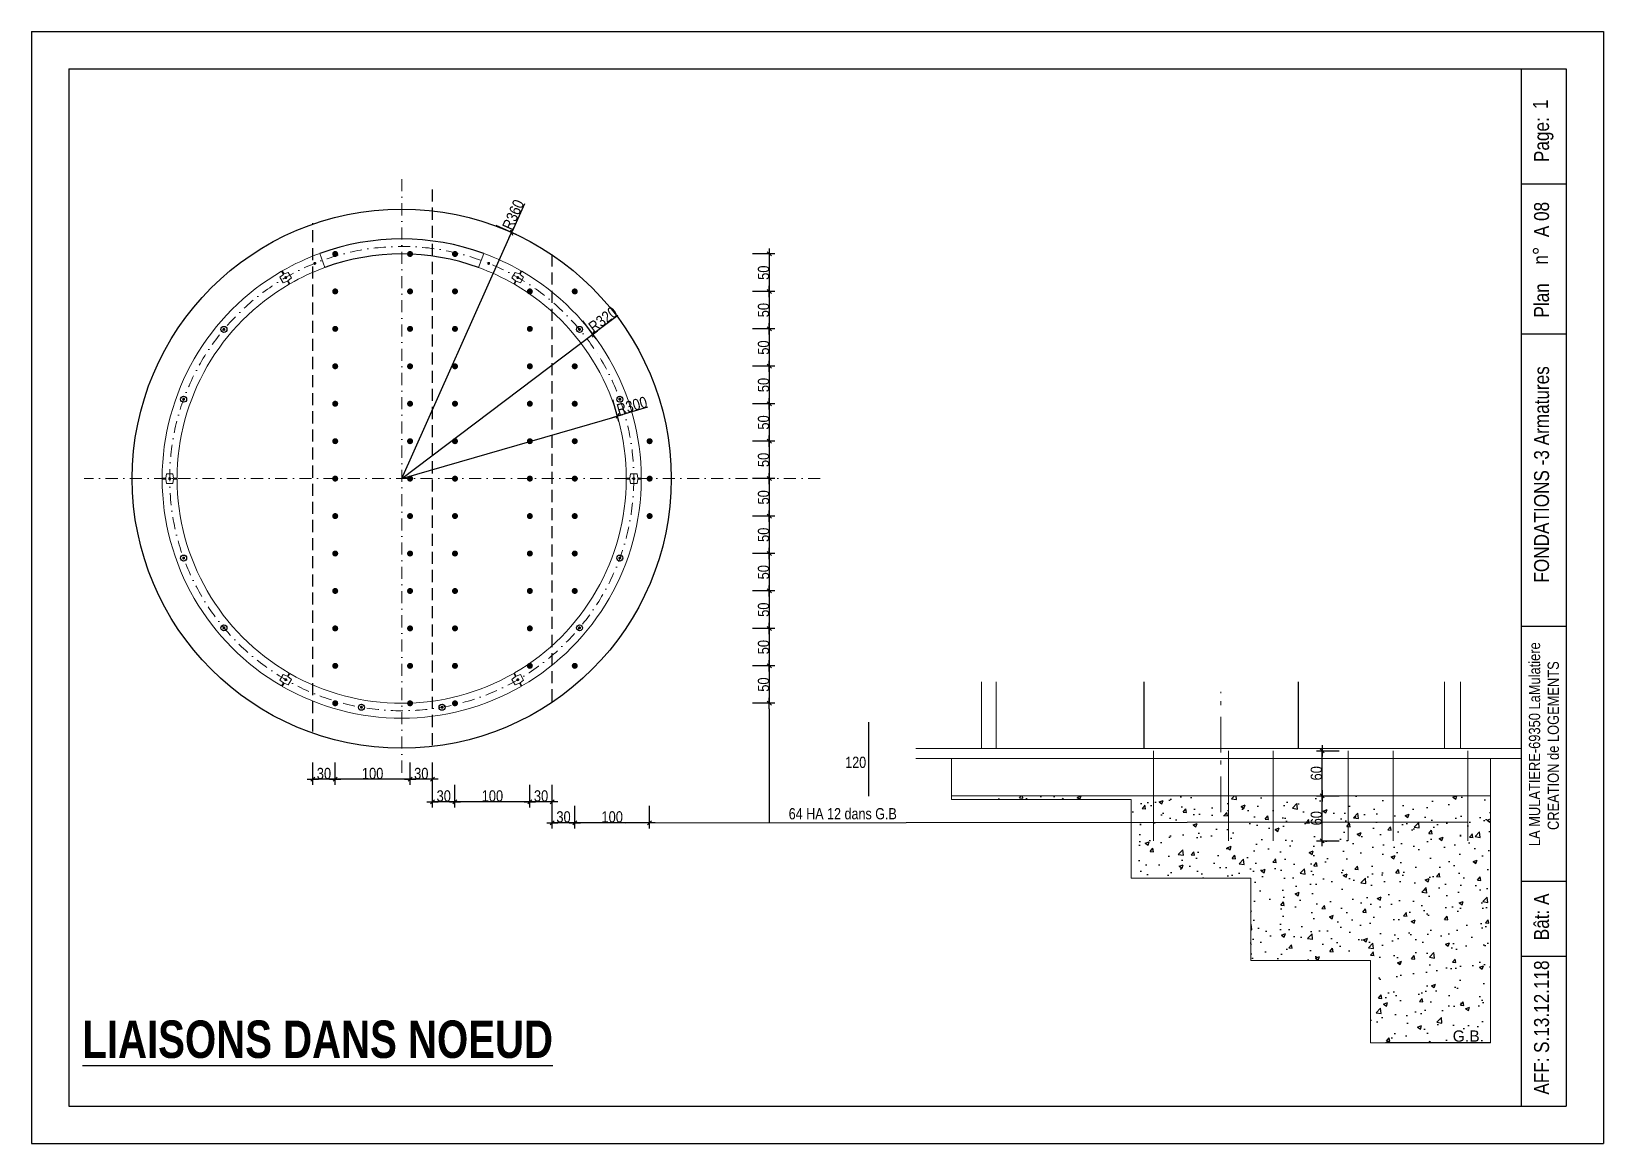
# Model space of a CAD drawing. Header units: centimetres. Extents: x 21705 to 41805, y -18708 to 100.
# Drawn here: x 24368 to 26468, y -18708 to -17223 of the extents above; entities that cross this region are included whole.
import ezdxf
from ezdxf.enums import TextEntityAlignment as Align

# ---------------------------------------------------------------- set-up
doc = ezdxf.new("R2010")
doc.units = ezdxf.units.CM
doc.header["$LTSCALE"] = 25.4
doc.header["$PDMODE"] = 1
doc.header["$PDSIZE"] = -2
for name, pattern in [('CACHEX2', [19.05, 12.7, -6.35]), ('Style de ligne -6', [1.04164, 0.625, -0.20828, 0.06943, -0.13893]), ('TIRETPT2', [12.7, 6.35, -3.175, 0, -3.175])]:
    doc.linetypes.add(name, pattern=pattern)
for name, color, linetype in [('01_cote_gen', 4, 'Continuous'), ('01_fenetres', 171, 'Continuous'), ('01_linteaux', 2, 'Continuous'), ('01_murs_sup', 2, 'CACHEX2'), ('01_poch_murs', 253, 'Continuous'), ('01_texte', 230, 'Continuous'), ('AA_COTES', 2, 'Continuous')]:
    doc.layers.add(name, color=color, linetype=linetype)
doc.layers.add('01_murs_coup', color=5, linetype='Continuous', lineweight=60)
doc.layers.add('B Général', color=7, linetype='Continuous', lineweight=5)
doc.styles.add('impact', font='impact.ttf')
doc.styles.add('MATTE_TXT', font='arial.ttf')
doc.styles.add('STYLE2', font='ARIALN.TTF')
doc.dimstyles.new('JB50', dxfattribs={"dimscale": 0.1, "dimtxt": 150, "dimasz": 15, "dimexe": 0.1, "dimexo": 0.1, "dimgap": 0.09, "dimtad": 1, "dimdec": 1, "dimdsep": 46, "dimtxsty": 'STYLE2', "dimblk1": 'BOND_G', "dimblk2": 'BOND_D', "dimsah": 1, "dimcen": 1.5, "dimdle": 0.01, "dimse1": 1, "dimse2": 1, "dimclrd": 4, "dimclre": 2, "dimclrt": 6, "dimazin": 2, "dimtfac": 2.333333, "dimtdec": 1, "dimtix": 1, "dimtmove": 2, "dimatfit": 3, "dimldrblk": 'BOND_G', "dimfxl": 1, "dimtolj": 1, "dimtzin": 0, "dimarcsym": 0})

# ---------------------------------------------------------------- blocks, each defined once
blk = doc.blocks.new('BOND_G')
at = {"layer": 'AA_COTES', "color": 0}
for p, q in [((0, -5), (0, 15)), ((5, 0), (-5, 0)), ((1.8, 1.8), (-1.8, -1.8))]:
    blk.add_line(p, q, dxfattribs=at)
blk = doc.blocks.new('BOND_D')
at = {"layer": 'AA_COTES', "color": 0}
for p, q in [((5, 0), (-5, 0)), ((-1.8, -1.8), (1.8, 1.8)), ((0, 5), (0, -15))]:
    blk.add_line(p, q, dxfattribs=at)
blk = doc.blocks.new('*D46')
at = {"layer": '01_cote_gen', "color": 4, "lineweight": -2, "transparency": 16777216}
blk.add_line((25062.1, -18251.5), (25035.1, -18251.5), dxfattribs=at)
at = {"layer": 'Defpoints', "color": 0, "transparency": 16777216}
for p in [(25033.6, -18051.5), (25063.6, -18051.5), (25033.6, -18251.5)]:
    blk.add_point(p, dxfattribs=at)
at = {"layer": '01_cote_gen', "color": 4, "lineweight": -2, "transparency": 16777216, "xscale": 1.5, "yscale": 1.5, "zscale": 1.5, "rotation": 180}
blk.add_blockref('BOND_D', (25033.6, -18251.5), dxfattribs=at)
at = {"layer": '01_cote_gen', "color": 4, "lineweight": -2, "transparency": 16777216, "xscale": 1.5, "yscale": 1.5, "zscale": 1.5}
blk.add_blockref('BOND_G', (25063.6, -18251.5), dxfattribs=at)
at = {"layer": '01_cote_gen', "color": 6, "transparency": 16777216, "insert": (25048.6, -18243.8), "char_height": 15, "attachment_point": 5, "style": 'STYLE2'}
blk.add_mtext('\\A1;30', dxfattribs=at)
blk = doc.blocks.new('*D47')
at = {"layer": '01_cote_gen', "color": 4, "lineweight": -2, "transparency": 16777216}
blk.add_line((25032.1, -18251.5), (24935.1, -18251.5), dxfattribs=at)
at = {"layer": 'Defpoints', "color": 0, "transparency": 16777216}
for p in [(24933.6, -18053.5), (25033.6, -18053.5), (24933.6, -18251.5)]:
    blk.add_point(p, dxfattribs=at)
at = {"layer": '01_cote_gen', "color": 4, "lineweight": -2, "transparency": 16777216, "xscale": 1.5, "yscale": 1.5, "zscale": 1.5, "rotation": 180}
blk.add_blockref('BOND_D', (24933.6, -18251.5), dxfattribs=at)
at = {"layer": '01_cote_gen', "color": 4, "lineweight": -2, "transparency": 16777216, "xscale": 1.5, "yscale": 1.5, "zscale": 1.5}
blk.add_blockref('BOND_G', (25033.6, -18251.5), dxfattribs=at)
at = {"layer": '01_cote_gen', "color": 6, "transparency": 16777216, "insert": (24983.6, -18243.8), "char_height": 15, "attachment_point": 5, "style": 'STYLE2'}
blk.add_mtext('\\A1;100', dxfattribs=at)
blk = doc.blocks.new('*D48')
at = {"layer": '01_cote_gen', "color": 4, "lineweight": -2, "transparency": 16777216}
blk.add_line((24932.1, -18251.5), (24905.1, -18251.5), dxfattribs=at)
at = {"layer": 'Defpoints', "color": 0, "transparency": 16777216}
for p in [(24903.6, -18053.5), (24933.6, -18053.5), (24903.6, -18251.5)]:
    blk.add_point(p, dxfattribs=at)
at = {"layer": '01_cote_gen', "color": 4, "lineweight": -2, "transparency": 16777216, "xscale": 1.5, "yscale": 1.5, "zscale": 1.5, "rotation": 180}
blk.add_blockref('BOND_D', (24903.6, -18251.5), dxfattribs=at)
at = {"layer": '01_cote_gen', "color": 4, "lineweight": -2, "transparency": 16777216, "xscale": 1.5, "yscale": 1.5, "zscale": 1.5}
blk.add_blockref('BOND_G', (24933.6, -18251.5), dxfattribs=at)
at = {"layer": '01_cote_gen', "color": 6, "transparency": 16777216, "insert": (24918.6, -18243.8), "char_height": 15, "attachment_point": 5, "style": 'STYLE2'}
blk.add_mtext('\\A1;30', dxfattribs=at)
blk = doc.blocks.new('*D49')
at = {"layer": '01_cote_gen', "color": 4, "lineweight": -2, "transparency": 16777216}
blk.add_line((24902.1, -18221.5), (24875.1, -18221.5), dxfattribs=at)
at = {"layer": 'Defpoints', "color": 0, "transparency": 16777216}
for p in [(24873.6, -18045), (24903.6, -18043.5), (24873.6, -18221.5)]:
    blk.add_point(p, dxfattribs=at)
at = {"layer": '01_cote_gen', "color": 4, "lineweight": -2, "transparency": 16777216, "xscale": 1.5, "yscale": 1.5, "zscale": 1.5, "rotation": 180}
blk.add_blockref('BOND_D', (24873.6, -18221.5), dxfattribs=at)
at = {"layer": '01_cote_gen', "color": 4, "lineweight": -2, "transparency": 16777216, "xscale": 1.5, "yscale": 1.5, "zscale": 1.5}
blk.add_blockref('BOND_G', (24903.6, -18221.5), dxfattribs=at)
at = {"layer": '01_cote_gen', "color": 6, "transparency": 16777216, "insert": (24888.6, -18213.8), "char_height": 15, "attachment_point": 5, "style": 'STYLE2'}
blk.add_mtext('\\A1;30', dxfattribs=at)
blk = doc.blocks.new('*D50')
at = {"layer": '01_cote_gen', "color": 4, "lineweight": -2, "transparency": 16777216}
blk.add_line((24872.1, -18221.5), (24775.1, -18221.5), dxfattribs=at)
at = {"layer": 'Defpoints', "color": 0, "transparency": 16777216}
for p in [(24773.6, -18045), (24873.6, -18045), (24773.6, -18221.5)]:
    blk.add_point(p, dxfattribs=at)
at = {"layer": '01_cote_gen', "color": 4, "lineweight": -2, "transparency": 16777216, "xscale": 1.5, "yscale": 1.5, "zscale": 1.5, "rotation": 180}
blk.add_blockref('BOND_D', (24773.6, -18221.5), dxfattribs=at)
at = {"layer": '01_cote_gen', "color": 4, "lineweight": -2, "transparency": 16777216, "xscale": 1.5, "yscale": 1.5, "zscale": 1.5}
blk.add_blockref('BOND_G', (24873.6, -18221.5), dxfattribs=at)
at = {"layer": '01_cote_gen', "color": 6, "transparency": 16777216, "insert": (24823.6, -18213.8), "char_height": 15, "attachment_point": 5, "style": 'STYLE2'}
blk.add_mtext('\\A1;100', dxfattribs=at)
blk = doc.blocks.new('*D51')
at = {"layer": '01_cote_gen', "color": 4, "lineweight": -2, "transparency": 16777216}
blk.add_line((24772.1, -18221.5), (24745.1, -18221.5), dxfattribs=at)
at = {"layer": 'Defpoints', "color": 0, "transparency": 16777216}
for p in [(24743.6, -18115.5), (24773.6, -18199), (24743.6, -18221.5)]:
    blk.add_point(p, dxfattribs=at)
at = {"layer": '01_cote_gen', "color": 4, "lineweight": -2, "transparency": 16777216, "xscale": 1.5, "yscale": 1.5, "zscale": 1.5, "rotation": 180}
blk.add_blockref('BOND_D', (24743.6, -18221.5), dxfattribs=at)
at = {"layer": '01_cote_gen', "color": 4, "lineweight": -2, "transparency": 16777216, "xscale": 1.5, "yscale": 1.5, "zscale": 1.5}
blk.add_blockref('BOND_G', (24773.6, -18221.5), dxfattribs=at)
at = {"layer": '01_cote_gen', "color": 6, "transparency": 16777216, "insert": (24758.6, -18213.8), "char_height": 15, "attachment_point": 5, "style": 'STYLE2'}
blk.add_mtext('\\A1;30', dxfattribs=at)
blk = doc.blocks.new('*D52')
at = {"layer": '01_cote_gen', "color": 4, "lineweight": -2, "transparency": 16777216}
blk.add_line((25092.1, -18279.5), (25065.1, -18279.5), dxfattribs=at)
at = {"layer": 'Defpoints', "color": 0, "transparency": 16777216}
for p in [(25063.6, -17849), (25093.6, -17842), (25063.6, -18279.5)]:
    blk.add_point(p, dxfattribs=at)
at = {"layer": '01_cote_gen', "color": 4, "lineweight": -2, "transparency": 16777216, "xscale": 1.5, "yscale": 1.5, "zscale": 1.5, "rotation": 180}
blk.add_blockref('BOND_D', (25063.6, -18279.5), dxfattribs=at)
at = {"layer": '01_cote_gen', "color": 4, "lineweight": -2, "transparency": 16777216, "xscale": 1.5, "yscale": 1.5, "zscale": 1.5}
blk.add_blockref('BOND_G', (25093.6, -18279.5), dxfattribs=at)
at = {"layer": '01_cote_gen', "color": 6, "transparency": 16777216, "insert": (25078.6, -18271.8), "char_height": 15, "attachment_point": 5, "style": 'STYLE2'}
blk.add_mtext('\\A1;30', dxfattribs=at)
blk = doc.blocks.new('*D53')
at = {"layer": '01_cote_gen', "color": 4, "lineweight": -2, "transparency": 16777216}
blk.add_line((25192.1, -18279.5), (25095.1, -18279.5), dxfattribs=at)
at = {"layer": 'Defpoints', "color": 0, "transparency": 16777216}
for p in [(25093.6, -17842), (25193.6, -17842), (25093.6, -18279.5)]:
    blk.add_point(p, dxfattribs=at)
at = {"layer": '01_cote_gen', "color": 4, "lineweight": -2, "transparency": 16777216, "xscale": 1.5, "yscale": 1.5, "zscale": 1.5, "rotation": 180}
blk.add_blockref('BOND_D', (25093.6, -18279.5), dxfattribs=at)
at = {"layer": '01_cote_gen', "color": 4, "lineweight": -2, "transparency": 16777216, "xscale": 1.5, "yscale": 1.5, "zscale": 1.5}
blk.add_blockref('BOND_G', (25193.6, -18279.5), dxfattribs=at)
at = {"layer": '01_cote_gen', "color": 6, "transparency": 16777216, "insert": (25143.6, -18271.8), "char_height": 15, "attachment_point": 5, "style": 'STYLE2'}
blk.add_mtext('\\A1;100', dxfattribs=at)
blk = doc.blocks.new('*D54')
at = {"layer": '01_cote_gen', "color": 4, "lineweight": -2, "transparency": 16777216}
blk.add_line((25353.5, -17521.5), (25353.5, -17568.5), dxfattribs=at)
at = {"layer": 'Defpoints', "color": 0, "transparency": 16777216}
for p in [(24935.6, -17520), (24935.6, -17570), (25353.5, -17570)]:
    blk.add_point(p, dxfattribs=at)
at = {"layer": '01_cote_gen', "color": 4, "lineweight": -2, "transparency": 16777216, "xscale": 1.5, "yscale": 1.5, "zscale": 1.5}
for name, p, rotation in [('BOND_G', (25353.5, -17520), 90), ('BOND_D', (25353.5, -17570), 270)]:
    blk.add_blockref(name, p, dxfattribs=dict(at, rotation=rotation))
at = {"layer": '01_cote_gen', "color": 6, "transparency": 16777216, "insert": (25345.8, -17545), "char_height": 15, "attachment_point": 5, "rotation": 90, "style": 'STYLE2'}
blk.add_mtext('\\A1;50', dxfattribs=at)
blk = doc.blocks.new('*D55')
at = {"layer": '01_cote_gen', "color": 4, "lineweight": -2, "transparency": 16777216}
blk.add_line((25353.5, -17571.5), (25353.5, -17618.5), dxfattribs=at)
at = {"layer": 'Defpoints', "color": 0, "transparency": 16777216}
for p in [(24935.6, -17570), (24935.6, -17620), (25353.5, -17620)]:
    blk.add_point(p, dxfattribs=at)
at = {"layer": '01_cote_gen', "color": 4, "lineweight": -2, "transparency": 16777216, "xscale": 1.5, "yscale": 1.5, "zscale": 1.5}
for name, p, rotation in [('BOND_G', (25353.5, -17570), 90), ('BOND_D', (25353.5, -17620), 270)]:
    blk.add_blockref(name, p, dxfattribs=dict(at, rotation=rotation))
at = {"layer": '01_cote_gen', "color": 6, "transparency": 16777216, "insert": (25345.8, -17595), "char_height": 15, "attachment_point": 5, "rotation": 90, "style": 'STYLE2'}
blk.add_mtext('\\A1;50', dxfattribs=at)
blk = doc.blocks.new('*D56')
at = {"layer": '01_cote_gen', "color": 4, "lineweight": -2, "transparency": 16777216}
blk.add_line((25353.5, -17621.5), (25353.5, -17668.5), dxfattribs=at)
at = {"layer": 'Defpoints', "color": 0, "transparency": 16777216}
for p in [(24935.6, -17620), (24935.6, -17670), (25353.5, -17670)]:
    blk.add_point(p, dxfattribs=at)
at = {"layer": '01_cote_gen', "color": 4, "lineweight": -2, "transparency": 16777216, "xscale": 1.5, "yscale": 1.5, "zscale": 1.5}
for name, p, rotation in [('BOND_G', (25353.5, -17620), 90), ('BOND_D', (25353.5, -17670), 270)]:
    blk.add_blockref(name, p, dxfattribs=dict(at, rotation=rotation))
at = {"layer": '01_cote_gen', "color": 6, "transparency": 16777216, "insert": (25345.8, -17645), "char_height": 15, "attachment_point": 5, "rotation": 90, "style": 'STYLE2'}
blk.add_mtext('\\A1;50', dxfattribs=at)
blk = doc.blocks.new('*D57')
at = {"layer": '01_cote_gen', "color": 4, "lineweight": -2, "transparency": 16777216}
blk.add_line((25353.5, -17671.5), (25353.5, -17718.5), dxfattribs=at)
at = {"layer": 'Defpoints', "color": 0, "transparency": 16777216}
for p in [(25340.5, -17670), (25095.6, -17720), (25353.5, -17720)]:
    blk.add_point(p, dxfattribs=at)
at = {"layer": '01_cote_gen', "color": 4, "lineweight": -2, "transparency": 16777216, "xscale": 1.5, "yscale": 1.5, "zscale": 1.5}
for name, p, rotation in [('BOND_G', (25353.5, -17670), 90), ('BOND_D', (25353.5, -17720), 270)]:
    blk.add_blockref(name, p, dxfattribs=dict(at, rotation=rotation))
at = {"layer": '01_cote_gen', "color": 6, "transparency": 16777216, "insert": (25345.8, -17695), "char_height": 15, "attachment_point": 5, "rotation": 90, "style": 'STYLE2'}
blk.add_mtext('\\A1;50', dxfattribs=at)
blk = doc.blocks.new('*D58')
at = {"layer": '01_cote_gen', "color": 4, "lineweight": -2, "transparency": 16777216}
blk.add_line((25353.5, -17721.5), (25353.5, -17768.5), dxfattribs=at)
at = {"layer": 'Defpoints', "color": 0, "transparency": 16777216}
for p in [(25095.6, -17720), (25095.6, -17770), (25353.5, -17770)]:
    blk.add_point(p, dxfattribs=at)
at = {"layer": '01_cote_gen', "color": 4, "lineweight": -2, "transparency": 16777216, "xscale": 1.5, "yscale": 1.5, "zscale": 1.5}
for name, p, rotation in [('BOND_G', (25353.5, -17720), 90), ('BOND_D', (25353.5, -17770), 270)]:
    blk.add_blockref(name, p, dxfattribs=dict(at, rotation=rotation))
at = {"layer": '01_cote_gen', "color": 6, "transparency": 16777216, "insert": (25345.8, -17745), "char_height": 15, "attachment_point": 5, "rotation": 90, "style": 'STYLE2'}
blk.add_mtext('\\A1;50', dxfattribs=at)
blk = doc.blocks.new('*D59')
at = {"layer": '01_cote_gen', "color": 4, "lineweight": -2, "transparency": 16777216}
blk.add_line((25353.5, -17771.5), (25353.5, -17818.5), dxfattribs=at)
at = {"layer": 'Defpoints', "color": 0, "transparency": 16777216}
for p in [(25061.8, -17770), (25119, -17820), (25353.5, -17820)]:
    blk.add_point(p, dxfattribs=at)
at = {"layer": '01_cote_gen', "color": 4, "lineweight": -2, "transparency": 16777216, "xscale": 1.5, "yscale": 1.5, "zscale": 1.5}
for name, p, rotation in [('BOND_G', (25353.5, -17770), 90), ('BOND_D', (25353.5, -17820), 270)]:
    blk.add_blockref(name, p, dxfattribs=dict(at, rotation=rotation))
at = {"layer": '01_cote_gen', "color": 6, "transparency": 16777216, "insert": (25345.8, -17795), "char_height": 15, "attachment_point": 5, "rotation": 90, "style": 'STYLE2'}
blk.add_mtext('\\A1;50', dxfattribs=at)
blk = doc.blocks.new('*D60')
at = {"layer": '01_cote_gen', "color": 4, "lineweight": -2, "transparency": 16777216}
blk.add_line((25353.5, -17821.5), (25353.5, -17868.5), dxfattribs=at)
at = {"layer": 'Defpoints', "color": 0, "transparency": 16777216}
for p in [(25267.5, -17820), (25080.4, -17870), (25353.5, -17870)]:
    blk.add_point(p, dxfattribs=at)
at = {"layer": '01_cote_gen', "color": 4, "lineweight": -2, "transparency": 16777216, "xscale": 1.5, "yscale": 1.5, "zscale": 1.5}
for name, p, rotation in [('BOND_G', (25353.5, -17820), 90), ('BOND_D', (25353.5, -17870), 270)]:
    blk.add_blockref(name, p, dxfattribs=dict(at, rotation=rotation))
at = {"layer": '01_cote_gen', "color": 6, "transparency": 16777216, "insert": (25345.8, -17845), "char_height": 15, "attachment_point": 5, "rotation": 90, "style": 'STYLE2'}
blk.add_mtext('\\A1;50', dxfattribs=at)
blk = doc.blocks.new('*D61')
at = {"layer": '01_cote_gen', "color": 4, "lineweight": -2, "transparency": 16777216}
blk.add_line((25353.5, -17871.5), (25353.5, -17918.5), dxfattribs=at)
at = {"layer": 'Defpoints', "color": 0, "transparency": 16777216}
for p in [(25095.6, -17870), (25095.6, -17920), (25353.5, -17920)]:
    blk.add_point(p, dxfattribs=at)
at = {"layer": '01_cote_gen', "color": 4, "lineweight": -2, "transparency": 16777216, "xscale": 1.5, "yscale": 1.5, "zscale": 1.5}
for name, p, rotation in [('BOND_G', (25353.5, -17870), 90), ('BOND_D', (25353.5, -17920), 270)]:
    blk.add_blockref(name, p, dxfattribs=dict(at, rotation=rotation))
at = {"layer": '01_cote_gen', "color": 6, "transparency": 16777216, "insert": (25345.8, -17895), "char_height": 15, "attachment_point": 5, "rotation": 90, "style": 'STYLE2'}
blk.add_mtext('\\A1;50', dxfattribs=at)
blk = doc.blocks.new('*D62')
at = {"layer": '01_cote_gen', "color": 4, "lineweight": -2, "transparency": 16777216}
blk.add_line((25353.5, -17921.5), (25353.5, -17968.5), dxfattribs=at)
at = {"layer": 'Defpoints', "color": 0, "transparency": 16777216}
for p in [(25095.6, -17920), (25095.6, -17970), (25353.5, -17970)]:
    blk.add_point(p, dxfattribs=at)
at = {"layer": '01_cote_gen', "color": 4, "lineweight": -2, "transparency": 16777216, "xscale": 1.5, "yscale": 1.5, "zscale": 1.5}
for name, p, rotation in [('BOND_G', (25353.5, -17920), 90), ('BOND_D', (25353.5, -17970), 270)]:
    blk.add_blockref(name, p, dxfattribs=dict(at, rotation=rotation))
at = {"layer": '01_cote_gen', "color": 6, "transparency": 16777216, "insert": (25345.8, -17945), "char_height": 15, "attachment_point": 5, "rotation": 90, "style": 'STYLE2'}
blk.add_mtext('\\A1;50', dxfattribs=at)
blk = doc.blocks.new('*D63')
at = {"layer": '01_cote_gen', "color": 4, "lineweight": -2, "transparency": 16777216}
blk.add_line((25353.5, -17971.5), (25353.5, -18018.5), dxfattribs=at)
at = {"layer": 'Defpoints', "color": 0, "transparency": 16777216}
for p in [(25095.6, -17970), (25035.6, -18020), (25353.5, -18020)]:
    blk.add_point(p, dxfattribs=at)
at = {"layer": '01_cote_gen', "color": 4, "lineweight": -2, "transparency": 16777216, "xscale": 1.5, "yscale": 1.5, "zscale": 1.5}
for name, p, rotation in [('BOND_G', (25353.5, -17970), 90), ('BOND_D', (25353.5, -18020), 270)]:
    blk.add_blockref(name, p, dxfattribs=dict(at, rotation=rotation))
at = {"layer": '01_cote_gen', "color": 6, "transparency": 16777216, "insert": (25345.8, -17995), "char_height": 15, "attachment_point": 5, "rotation": 90, "style": 'STYLE2'}
blk.add_mtext('\\A1;50', dxfattribs=at)
blk = doc.blocks.new('*D64')
at = {"layer": '01_cote_gen', "color": 4, "lineweight": -2, "transparency": 16777216}
blk.add_line((25353.5, -18021.5), (25353.5, -18068.5), dxfattribs=at)
at = {"layer": 'Defpoints', "color": 0, "transparency": 16777216}
for p in [(25035.6, -18020), (24935.6, -18070), (25353.5, -18070)]:
    blk.add_point(p, dxfattribs=at)
at = {"layer": '01_cote_gen', "color": 4, "lineweight": -2, "transparency": 16777216, "xscale": 1.5, "yscale": 1.5, "zscale": 1.5}
for name, p, rotation in [('BOND_G', (25353.5, -18020), 90), ('BOND_D', (25353.5, -18070), 270)]:
    blk.add_blockref(name, p, dxfattribs=dict(at, rotation=rotation))
at = {"layer": '01_cote_gen', "color": 6, "transparency": 16777216, "insert": (25345.8, -18045), "char_height": 15, "attachment_point": 5, "rotation": 90, "style": 'STYLE2'}
blk.add_mtext('\\A1;50', dxfattribs=at)
blk = doc.blocks.new('*D65')
at = {"layer": '01_cote_gen', "color": 4, "lineweight": -2, "transparency": 16777216}
blk.add_line((25353.5, -18071.5), (25353.5, -18118.5), dxfattribs=at)
at = {"layer": 'Defpoints', "color": 0, "transparency": 16777216}
for p in [(25346, -18070), (24933.6, -18120), (25353.5, -18120)]:
    blk.add_point(p, dxfattribs=at)
at = {"layer": '01_cote_gen', "color": 4, "lineweight": -2, "transparency": 16777216, "xscale": 1.5, "yscale": 1.5, "zscale": 1.5}
for name, p, rotation in [('BOND_G', (25353.5, -18070), 90), ('BOND_D', (25353.5, -18120), 270)]:
    blk.add_blockref(name, p, dxfattribs=dict(at, rotation=rotation))
at = {"layer": '01_cote_gen', "color": 6, "transparency": 16777216, "insert": (25345.8, -18095), "char_height": 15, "attachment_point": 5, "rotation": 90, "style": 'STYLE2'}
blk.add_mtext('\\A1;50', dxfattribs=at)
blk = doc.blocks.new('*D66')
at = {"layer": '01_cote_gen', "color": 4, "lineweight": -2, "transparency": 16777216}
blk.add_line((26092, -18302), (26092, -18245), dxfattribs=at)
at = {"layer": 'Defpoints', "color": 0, "transparency": 16777216}
for p in [(26092, -18243.5), (26112.5, -18243.5), (26126.7, -18303.5)]:
    blk.add_point(p, dxfattribs=at)
at = {"layer": '01_cote_gen', "color": 4, "lineweight": -2, "transparency": 16777216, "xscale": 1.5, "yscale": 1.5, "zscale": 1.5}
for name, p, rotation in [('BOND_D', (26092, -18243.5), 90), ('BOND_G', (26092, -18303.5), 270)]:
    blk.add_blockref(name, p, dxfattribs=dict(at, rotation=rotation))
at = {"layer": '01_cote_gen', "color": 6, "transparency": 16777216, "insert": (26084.3, -18273.5), "char_height": 15, "attachment_point": 5, "rotation": 90, "style": 'STYLE2'}
blk.add_mtext('\\A1;60', dxfattribs=at)
blk = doc.blocks.new('*D67')
at = {"layer": '01_cote_gen', "color": 4, "lineweight": -2, "transparency": 16777216}
blk.add_line((26092, -18242), (26092, -18185), dxfattribs=at)
at = {"layer": 'Defpoints', "color": 0, "transparency": 16777216}
for p in [(26092, -18183.5), (26126.7, -18183.5), (26114.5, -18243.5)]:
    blk.add_point(p, dxfattribs=at)
at = {"layer": '01_cote_gen', "color": 4, "lineweight": -2, "transparency": 16777216, "xscale": 1.5, "yscale": 1.5, "zscale": 1.5}
for name, p, rotation in [('BOND_D', (26092, -18183.5), 90), ('BOND_G', (26092, -18243.5), 270)]:
    blk.add_blockref(name, p, dxfattribs=dict(at, rotation=rotation))
at = {"layer": '01_cote_gen', "color": 6, "transparency": 16777216, "insert": (26084.3, -18213.5), "char_height": 15, "attachment_point": 5, "rotation": 90, "style": 'STYLE2'}
blk.add_mtext('\\A1;60', dxfattribs=at)
blk = doc.blocks.new('*D84')
at = {"layer": '01_cote_gen', "color": 4, "lineweight": -2, "transparency": 16777216}
for p, q in [((25026.3, -17453), (25009.8, -17489.9)), ((24862.5, -17820), (25009.2, -17491.3))]:
    blk.add_line(p, q, dxfattribs=at)
at = {"layer": 'Defpoints', "color": 0, "transparency": 16777216}
for p in [(25009.2, -17491.3), (24862.5, -17820)]:
    blk.add_point(p, dxfattribs=at)
at = {"layer": '01_cote_gen', "color": 4, "lineweight": -2, "transparency": 16777216, "xscale": 1.5, "yscale": 1.5, "zscale": 1.5, "rotation": 245.9449751630071}
blk.add_blockref('BOND_D', (25009.2, -17491.3), dxfattribs=at)
at = {"layer": '01_cote_gen', "color": 6, "transparency": 16777216, "insert": (25011.4, -17467.6), "char_height": 15, "attachment_point": 5, "rotation": 65.945, "style": 'STYLE2'}
blk.add_mtext('\\A1;R360', dxfattribs=at)
blk = doc.blocks.new('*D85')
at = {"layer": '01_cote_gen', "color": 4, "lineweight": -2, "transparency": 16777216}
for p, q in [((25151.3, -17602), (25119.1, -17626.3)), ((24862.5, -17820), (25117.9, -17627.2))]:
    blk.add_line(p, q, dxfattribs=at)
at = {"layer": 'Defpoints', "color": 0, "transparency": 16777216}
for p in [(25117.9, -17627.2), (24862.5, -17820)]:
    blk.add_point(p, dxfattribs=at)
at = {"layer": '01_cote_gen', "color": 4, "lineweight": -2, "transparency": 16777216, "xscale": 1.5, "yscale": 1.5, "zscale": 1.5, "rotation": 217.0470817543853}
blk.add_blockref('BOND_D', (25117.9, -17627.2), dxfattribs=at)
at = {"layer": '01_cote_gen', "color": 6, "transparency": 16777216, "insert": (25131.2, -17607.6), "char_height": 15, "attachment_point": 5, "rotation": 37.0471, "style": 'STYLE2'}
blk.add_mtext('\\A1;R320', dxfattribs=at)
blk = doc.blocks.new('*D86')
at = {"layer": '01_cote_gen', "color": 4, "lineweight": -2, "transparency": 16777216}
for p, q in [((24862.5, -17820), (25150.6, -17736.4)), ((25190.9, -17724.7), (25152, -17736))]:
    blk.add_line(p, q, dxfattribs=at)
at = {"layer": 'Defpoints', "color": 0, "transparency": 16777216}
for p in [(25150.6, -17736.4), (24862.5, -17820)]:
    blk.add_point(p, dxfattribs=at)
at = {"layer": '01_cote_gen', "color": 4, "lineweight": -2, "transparency": 16777216, "xscale": 1.5, "yscale": 1.5, "zscale": 1.5, "rotation": 196.1793224358875}
blk.add_blockref('BOND_D', (25150.6, -17736.4), dxfattribs=at)
at = {"layer": '01_cote_gen', "color": 6, "transparency": 16777216, "insert": (25170, -17722.8), "char_height": 15, "attachment_point": 5, "rotation": 16.1793, "style": 'STYLE2'}
blk.add_mtext('\\A1;R300', dxfattribs=at)

msp = doc.modelspace()

# ---------------------------------------------------------------- hatches: boundary and pattern name
at = {"layer": '01_poch_murs'}
h = msp.add_hatch(dxfattribs=at)
h.set_pattern_fill('AR-CONC', color=256, scale=0.3)
h.set_pattern_definition([(50, (6330.5, -2511), (54.6554, -4.781726), [5.715, -62.865]), (355, (6330.5, -2511), (-10.57303, 57.31705), [4.572, -50.29218]), (100.45144, (6335.055, -2511.4), (44.08237, 52.53533), [4.857, -53.42707]), (46.1842, (6330.5, -2495.76), (81.32371, -12.6127), [8.5725, -94.2975]), (96.63556, (6337.28, -2496.81), (71.22124, 74.22784), [7.2855, -80.14068]), (351.18415, (6330.5, -2495.76), (71.22124, 74.22784), [6.858, -75.43792]), (21, (6338.12, -2499.57), (45.48432, -30.67956), [5.715, -62.865]), (326, (6338.12, -2499.57), (18.54061, 55.25639), [4.572, -50.292]), (71.45144, (6341.91, -2502.127), (64.02493, 24.57683), [4.857, -53.42698]), (37.5, (6330.5, -2511), (0.926581, 25.366512), [0, -49.6824, 0, -51.054, 0, -50.4825]), (7.5, (6330.5, -2511), (20.0459, 30.054172), [0, -29.1084, 0, -48.5394, 0, -19.2405]), (327.5, (6313.507, -2511), (40.677179, -1.718623), [0, -19.05, 0, -59.436, 0, -78.867]), (317.5, (6305.887, -2511), (44.438754, 7.627947), [0, -24.765, 0, -39.4716, 0, -56.007])])
h.paths.add_polyline_path([(26267.67, -18243.5), (25841.69, -18243.5), (26267.67, -18527.49)], flags=17)
h.paths.add_polyline_path([(26316.72, -18243.5), (26267.67, -18243.5), (26267.67, -18527.49), (26316.72, -18560.19)])
h.paths.add_polyline_path([(26267.67, -18527.49), (25841.69, -18243.5), (25647.67, -18243.5), (25647.67, -18248.5), (25836.72, -18248.5), (25836.72, -18353.5), (25996.72, -18353.5), (25996.72, -18463.5), (26156.72, -18463.5), (26156.72, -18573.5), (26267.67, -18573.5)])
h.paths.add_polyline_path([(26267.67, -18527.49), (26267.67, -18573.5), (26316.72, -18573.5), (26316.72, -18560.19)])
h.paths.add_polyline_path([(26262.45, -18575.98), (26306.3, -18575.98), (26306.3, -18552.71), (26262.45, -18552.71)], flags=9)

# ---------------------------------------------------------------- linework, layer by layer
at = {"layer": '01_cote_gen', "ltscale": 3}
msp.add_line((26316.72, -18573.5), (26176.72, -18573.5), dxfattribs=at)
at = {"layer": '01_fenetres', "ltscale": 30}
for p, q in [((24417.85, -17272.88), (26417.85, -17272.88)), ((24417.85, -17272.88), (24417.85, -18657.88)), ((26357.85, -17272.88), (26417.85, -17272.88)), ((26357.85, -17272.88), (26357.85, -18657.88)), ((26357.85, -17272.88), (26417.85, -17272.88)), ((26357.85, -17272.88), (26357.85, -18657.88)), ((26417.85, -17272.88), (26417.85, -18657.88)), ((26417.85, -17272.88), (26417.85, -18657.88)), ((26417.85, -17272.88), (26417.85, -18657.88)), ((26417.85, -17272.88), (26417.85, -18657.88)), ((26417.85, -17427.01), (26357.85, -17427.01)), ((26417.85, -17627.01), (26357.85, -17627.01)), ((26357.85, -18017.2), (26417.85, -18017.2)), ((26357.85, -18357.38), (26417.85, -18357.38)), ((26357.85, -18457.88), (26417.85, -18457.88)), ((24417.85, -18657.88), (26417.85, -18657.88))]:
    msp.add_line(p, q, dxfattribs=at)
at = {"layer": '01_linteaux'}
for p, q in [((25853.63, -18091.5), (25853.63, -18180.5)), ((26059.85, -18091.5), (26059.85, -18180.5)), ((25486, -18145.08), (25486, -18244.08))]:
    msp.add_line(p, q, dxfattribs=at)
for points, const_width in [([(24747.38, -17532.57, -1), (24745.38, -17532.57, -1)], 2), ([(24771.61, -17520, 1), (24775.61, -17520, 1)], 4), ([(24871.61, -17520, 1), (24875.61, -17520, 1)], 4), ([(24935.61, -17520, -1), (24931.61, -17520, -1)], 4), ([(24977.61, -17532.57, 1), (24979.61, -17532.57, 1)], 2), ([(24706.48, -17551.53, 1), (24708.48, -17551.53, 1)], 2), ([(25016.48, -17551.53, 1), (25018.48, -17551.53, 1)], 2), ([(24771.61, -17570, 1), (24775.61, -17570, 1)], 4), ([(24871.61, -17570, 1), (24875.61, -17570, 1)], 4), ([(24935.61, -17570, -1), (24931.61, -17570, -1)], 4), ([(25035.61, -17570, -1), (25031.61, -17570, -1)], 4), ([(25091.61, -17570, 1), (25095.61, -17570, 1)], 4), ([(24624.01, -17620.74, 1), (24626.01, -17620.74, 1)], 2), ([(24771.61, -17620, 1), (24775.61, -17620, 1)], 4), ([(24871.61, -17620, 1), (24875.61, -17620, 1)], 4), ([(24935.61, -17620, -1), (24931.61, -17620, -1)], 4), ([(25035.61, -17620, -1), (25031.61, -17620, -1)], 4), ([(25098.95, -17620.74, 1), (25100.95, -17620.74, 1)], 2), ([(24771.61, -17670, 1), (24775.61, -17670, 1)], 4), ([(24871.61, -17670, 1), (24875.61, -17670, 1)], 4), ([(24935.61, -17670, -1), (24931.61, -17670, -1)], 4), ([(25035.61, -17670, -1), (25031.61, -17670, -1)], 4), ([(25091.61, -17670, 1), (25095.61, -17670, 1)], 4), ([(24570.18, -17713.97, 1), (24572.18, -17713.97, 1)], 2), ([(24771.61, -17720, 1), (24775.61, -17720, 1)], 4), ([(24871.61, -17720, 1), (24875.61, -17720, 1)], 4), ([(24935.61, -17720, -1), (24931.61, -17720, -1)], 4), ([(25035.61, -17720, -1), (25031.61, -17720, -1)], 4), ([(25091.61, -17720, 1), (25095.61, -17720, 1)], 4), ([(25152.78, -17713.97, 1), (25154.78, -17713.97, 1)], 2), ([(24771.61, -17770, 1), (24775.61, -17770, 1)], 4), ([(24871.61, -17770, 1), (24875.61, -17770, 1)], 4), ([(24935.61, -17770, -1), (24931.61, -17770, -1)], 4), ([(25035.61, -17770, -1), (25031.61, -17770, -1)], 4), ([(25091.61, -17770, 1), (25095.61, -17770, 1)], 4), ([(25191.61, -17770, 1), (25195.61, -17770, 1)], 4), ([(24551.48, -17820, 1), (24553.48, -17820, 1)], 2), ([(24771.61, -17820, 1), (24775.61, -17820, 1)], 4), ([(24771.61, -17820, -1), (24775.61, -17820, -1)], 4), ([(24871.61, -17820, 1), (24875.61, -17820, 1)], 4), ([(24871.61, -17820, -1), (24875.61, -17820, -1)], 4), ([(24935.61, -17820, -1), (24931.61, -17820, -1)], 4), ([(24935.61, -17820, 1), (24931.61, -17820, 1)], 4), ([(25035.61, -17820, -1), (25031.61, -17820, -1)], 4), ([(25035.61, -17820, 1), (25031.61, -17820, 1)], 4), ([(25091.61, -17820, 1), (25095.61, -17820, 1)], 4), ([(25091.61, -17820, -1), (25095.61, -17820, -1)], 4), ([(25171.48, -17820, 1), (25173.48, -17820, 1)], 2), ([(25191.61, -17820, 1), (25195.61, -17820, 1)], 4), ([(24771.61, -17870, -1), (24775.61, -17870, -1)], 4), ([(24871.61, -17870, -1), (24875.61, -17870, -1)], 4), ([(24935.61, -17870, 1), (24931.61, -17870, 1)], 4), ([(25035.61, -17870, 1), (25031.61, -17870, 1)], 4), ([(25091.61, -17870, -1), (25095.61, -17870, -1)], 4), ([(25191.61, -17870, -1), (25195.61, -17870, -1)], 4), ([(24570.18, -17926.03, -1), (24572.18, -17926.03, -1)], 2), ([(24771.61, -17920, -1), (24775.61, -17920, -1)], 4), ([(24871.61, -17920, -1), (24875.61, -17920, -1)], 4), ([(24935.61, -17920, 1), (24931.61, -17920, 1)], 4), ([(25035.61, -17920, 1), (25031.61, -17920, 1)], 4), ([(25091.61, -17920, -1), (25095.61, -17920, -1)], 4), ([(25152.78, -17926.03, -1), (25154.78, -17926.03, -1)], 2), ([(24771.61, -17970, -1), (24775.61, -17970, -1)], 4), ([(24871.61, -17970, -1), (24875.61, -17970, -1)], 4), ([(24935.61, -17970, 1), (24931.61, -17970, 1)], 4), ([(25035.61, -17970, 1), (25031.61, -17970, 1)], 4), ([(25091.61, -17970, -1), (25095.61, -17970, -1)], 4), ([(24624.01, -18019.26, -1), (24626.01, -18019.26, -1)], 2), ([(24771.61, -18020, -1), (24775.61, -18020, -1)], 4), ([(24871.61, -18020, -1), (24875.61, -18020, -1)], 4), ([(24935.61, -18020, 1), (24931.61, -18020, 1)], 4), ([(25035.61, -18020, 1), (25031.61, -18020, 1)], 4), ([(25098.95, -18019.26, -1), (25100.95, -18019.26, -1)], 2), ([(24771.61, -18070, -1), (24775.61, -18070, -1)], 4), ([(24871.61, -18070, -1), (24875.61, -18070, -1)], 4), ([(24935.61, -18070, 1), (24931.61, -18070, 1)], 4), ([(25035.61, -18070, 1), (25031.61, -18070, 1)], 4), ([(25091.61, -18070, -1), (25095.61, -18070, -1)], 4), ([(24706.48, -18088.47, 1), (24708.48, -18088.47, 1)], 2), ([(25016.48, -18088.47, 1), (25018.48, -18088.47, 1)], 2), ([(24771.61, -18120, -1), (24775.61, -18120, -1)], 4), ([(24871.61, -18120, -1), (24875.61, -18120, -1)], 4), ([(24935.61, -18120, 1), (24931.61, -18120, 1)], 4), ([(24809.15, -18126.16, 1), (24808.15, -18124.42, 1)], 2), ([(24916.81, -18124.42, 1), (24915.81, -18126.16, 1)], 2)]:
    msp.add_lwpolyline(points, format="xyb", close=True, dxfattribs=dict(at, const_width=const_width))
for centre, radius in [((24862.48, -17820), 360), ((24625.01, -17620.74), 4), ((25099.95, -17620.74), 4), ((24571.18, -17713.97), 4), ((25153.78, -17713.97), 4), ((24571.18, -17926.03), 4), ((25153.78, -17926.03), 4), ((24625.01, -18019.26), 4), ((25099.95, -18019.26), 4), ((24808.65, -18125.29), 4), ((24916.31, -18125.29), 4)]:
    msp.add_circle(centre, radius, dxfattribs=at)
for radius, end in [(320, 109.99455), (300, 109.99419)]:
    msp.add_arc((24862.48, -17820), radius, 70, end, dxfattribs=at)
at = {"layer": '01_murs_coup', "linetype": 'Continuous', "lineweight": 5}
for p, q in [((24753.06, -17519.29), (24759.9, -17538.08)), ((24971.93, -17519.3), (24965.09, -17538.09)), ((24699.73, -17551.1), (24704.42, -17547.24)), ((24703.98, -17558.46), (24699.73, -17551.1)), ((24704.42, -17547.24), (24702.05, -17543.12)), ((24705.29, -17546.74), (24702.91, -17542.62)), ((24710.98, -17544.6), (24705.29, -17546.74)), ((24710.54, -17555.83), (24715.23, -17551.96)), ((24712.91, -17559.94), (24710.54, -17555.83)), ((24715.23, -17551.96), (24710.98, -17544.6)), ((25009.76, -17551.96), (25014.01, -17544.6)), ((25014.45, -17555.83), (25009.76, -17551.96)), ((25012.08, -17559.94), (25014.45, -17555.83)), ((25014.01, -17544.6), (25019.7, -17546.74)), ((25019.7, -17546.74), (25022.08, -17542.62)), ((25020.57, -17547.24), (25022.95, -17543.12)), ((25025.27, -17551.1), (25020.57, -17547.24)), ((25021.02, -17558.46), (25025.27, -17551.1)), ((24709.67, -17556.33), (24703.98, -17558.46)), ((24712.05, -17560.44), (24709.67, -17556.33)), ((25012.95, -17560.44), (25015.32, -17556.33)), ((25015.32, -17556.33), (25021.02, -17558.46)), ((24547.23, -17819.47), (24542.48, -17819.47)), ((24547.23, -17820.53), (24542.48, -17820.53)), ((24548.23, -17813.5), (24547.23, -17819.5)), ((24548.23, -17826.5), (24547.23, -17820.5)), ((24556.73, -17813.5), (24548.23, -17813.5)), ((24556.73, -17826.5), (24548.23, -17826.5)), ((24557.73, -17819.5), (24556.73, -17813.5)), ((24557.73, -17820.5), (24556.73, -17826.5)), ((24562.48, -17819.5), (24557.73, -17819.49)), ((24562.48, -17820.5), (24557.73, -17820.51)), ((25162.51, -17819.5), (25167.26, -17819.49)), ((25162.51, -17820.5), (25167.26, -17820.51)), ((25167.26, -17819.5), (25168.26, -17813.5)), ((25167.26, -17820.5), (25168.26, -17826.5)), ((25168.26, -17813.5), (25176.76, -17813.5)), ((25168.26, -17826.5), (25176.76, -17826.5)), ((25176.76, -17813.5), (25177.76, -17819.5)), ((25176.76, -17826.5), (25177.76, -17820.5)), ((25177.76, -17819.47), (25182.51, -17819.47)), ((25177.76, -17820.53), (25182.51, -17820.53)), ((24712.05, -18079.56), (24709.67, -18083.67)), ((24712.91, -18080.06), (24710.54, -18084.17)), ((25012.08, -18080.06), (25014.45, -18084.17)), ((25012.95, -18079.56), (25015.32, -18083.67)), ((24703.98, -18081.54), (24699.73, -18088.9)), ((24699.73, -18088.9), (24704.42, -18092.76)), ((24704.42, -18092.76), (24702.05, -18096.88)), ((24705.29, -18093.26), (24702.91, -18097.38)), ((24709.67, -18083.67), (24703.98, -18081.54)), ((24710.98, -18095.4), (24705.29, -18093.26)), ((24710.54, -18084.17), (24715.23, -18088.04)), ((24715.23, -18088.04), (24710.98, -18095.4)), ((25014.45, -18084.17), (25009.76, -18088.04)), ((25009.76, -18088.04), (25014.01, -18095.4)), ((25014.01, -18095.4), (25019.7, -18093.26)), ((25015.32, -18083.67), (25021.02, -18081.54)), ((25019.7, -18093.26), (25022.08, -18097.38)), ((25025.27, -18088.9), (25020.57, -18092.76)), ((25020.57, -18092.76), (25022.95, -18096.88)), ((25021.02, -18081.54), (25025.27, -18088.9)), ((25636.72, -18091.5), (25636.72, -18180.5)), ((25656.72, -18091.5), (25656.72, -18180.5)), ((26255.49, -18091.5), (26255.49, -18180.5)), ((26276.72, -18091.5), (26276.72, -18180.5)), ((25549, -18180.5), (26357.85, -18180.5)), ((25866.72, -18183.5), (25866.72, -18303.5)), ((25966.72, -18183.5), (25966.72, -18303.5)), ((26026.72, -18183.5), (26026.72, -18303.5)), ((26126.72, -18183.5), (26126.72, -18303.5)), ((26186.72, -18183.5), (26186.72, -18303.5)), ((26286.72, -18183.5), (26286.72, -18303.5)), ((25636.72, -18193.5), (25549, -18193.5)), ((25596.72, -18193.5), (25596.72, -18248.5)), ((25596.72, -18193.5), (26316.72, -18193.5)), ((26255.49, -18193.5), (25656.72, -18193.5)), ((26357.85, -18193.5), (26276.72, -18193.5)), ((26316.72, -18193.5), (26316.72, -18243.5)), ((25596.72, -18243.5), (26316.72, -18243.5)), ((25596.72, -18248.5), (25836.72, -18248.5)), ((25836.72, -18248.5), (25836.72, -18353.5)), ((26316.72, -18243.5), (26316.72, -18573.5)), ((25996.72, -18353.5), (25836.72, -18353.5)), ((25996.72, -18353.5), (25996.72, -18463.5)), ((26156.72, -18463.5), (25996.72, -18463.5)), ((26156.72, -18463.5), (26156.72, -18573.5)), ((26316.72, -18573.5), (26156.72, -18573.5))]:
    msp.add_line(p, q, dxfattribs=at)
for radius, start, end in [(320, 109.99455, 119.91048), (320, 60.0845, 70), (320, 120.08952, 179.90451), (300, 109.99419, 119.90451), (300, 60.09014, 70), (320, 0.09548, 59.90546), (300, 120.09549, 179.90451), (300, 0.09548, 59.89915), (320, 180.09549, 239.91048), (300, 180.09549, 239.90451), (300, 300.10085, 359.90351), (320, 300.09454, 359.90452), (300, 240.09549, 299.90986), (320, 240.08952, 299.9155)]:
    msp.add_arc((24862.48, -17820), radius, start, end, dxfattribs=at)
at = {"layer": '01_murs_sup', "ltscale": 0.05}
for p, q in [((24903.61, -18175.86), (24903.61, -17426.28)), ((24743.61, -18157.5), (24743.61, -17478.68)), ((25063.61, -18117.43), (25063.61, -17518.76))]:
    msp.add_line(p, q, dxfattribs=at)
at = {"layer": '01_texte', "ltscale": 30}
for p, q in [((24367.85, -17222.88), (24367.85, -18707.88)), ((24367.85, -17222.88), (26467.85, -17222.88)), ((26467.85, -17222.88), (26467.85, -18707.88)), ((24367.85, -18707.88), (26467.85, -18707.88))]:
    msp.add_line(p, q, dxfattribs=at)
at = {"layer": '01_texte'}
for p, q in [((25353.5, -18127.5), (25353.5, -18279.32)), ((25161.28, -18279.5), (26286.72, -18278.44))]:
    msp.add_line(p, q, dxfattribs=at)
at = {"layer": 'B Général', "color": 1, "linetype": 'TIRETPT2', "lineweight": 13, "ltscale": 0.1, "true_color": 0xff0000}
for p, q in [((24862.51, -17420.01), (24862.51, -18219.99)), ((25421.48, -17820), (24438.48, -17820))]:
    msp.add_line(p, q, dxfattribs=at)
at = {"layer": 'B Général', "color": 1, "linetype": 'Style de ligne -6', "lineweight": 13, "ltscale": 3, "true_color": 0xff0000}
msp.add_line((25956.74, -18265.19), (25956.74, -18104.5), dxfattribs=at)
at = {"layer": 'B Général', "color": 1, "linetype": 'TIRETPT2', "lineweight": 13, "ltscale": 0.1, "true_color": 0xff0000}
msp.add_circle((24862.48, -17820), 310, dxfattribs=at)

# ---------------------------------------------------------------- texts
at = {"layer": '01_texte', "style": 'STYLE2'}
for s, height, p in [('1', 20, (26393.56, -17326.61)), ('Page:', 20, (26395, -17397.3)), (' A 08', 20, (26395, -17503.94)), ('n%%D', 20, (26393.56, -17534.28)), ('Plan', 20, (26395, -17604.96)), ('FONDATIONS -3 Armatures', 20, (26395, -17958.83)), ('LA MULATIERE-69350 LaMulatiere', 15, (26383.14, -18310.68)), ('CREATION de LOGEMENTS', 15, (26408.14, -18289.2)), ('Bât: A', 20, (26395, -18436.42)), ('S.13.12.118', 20, (26395, -18586.92)), ('AFF:', 20, (26395, -18642.58))]:
    msp.add_text(s, height=height, rotation=90, dxfattribs=at).set_placement(p)
at = {"layer": '01_texte', "style": 'MATTE_TXT', "width": 0.8}
for s, p in [('120', (25468.87, -18210.78)), ('64 HA 12 dans G.B', (25451.61, -18279.47))]:
    msp.add_text(s, height=15, dxfattribs=at).set_placement(p, align=Align.BOTTOM_CENTER)
at = {"layer": '01_texte', "style": 'impact'}
msp.add_text('%%ULIAISONS DANS NOEUD', height=50, dxfattribs=at).set_placement((24750.18, -18608.58), align=Align.BOTTOM_CENTER)
at = {"layer": '01_texte', "style": 'MATTE_TXT'}
msp.add_text('G.B', height=15, dxfattribs=at).set_placement((26266.32, -18571.85))

# ---------------------------------------------------------------- dimensions: what is measured, and where the dimension line sits
at = {"layer": '01_cote_gen'}
for mpoint, picture, middle in [((25009.22, -17491.26), '*D84', (25011.37, -17467.63)), ((25117.89, -17627.21), '*D85', (25131.19, -17607.56)), ((25150.6, -17736.41), '*D86', (25170.03, -17722.78))]:
    dim = msp.add_radius_dim(center=(24862.48, -17820), mpoint=mpoint, dimstyle='JB50', dxfattribs=at)
    dim.commit()
    dim.dimension.update_dxf_attribs({"geometry": picture, "text_midpoint": middle})
for base, p1, p2, picture, middle in [((25353.5, -17570), (24935.61, -17520), (24935.61, -17570), '*D54', (25345.83, -17545)), ((25353.5, -17620), (24935.61, -17570), (24935.61, -17620), '*D55', (25345.83, -17595)), ((25353.5, -17670), (24935.61, -17620), (24935.61, -17670), '*D56', (25345.83, -17645)), ((25353.5, -17720), (25340.5, -17670), (25095.61, -17720), '*D57', (25345.83, -17695)), ((25353.5, -17770), (25095.61, -17720), (25095.61, -17770), '*D58', (25345.83, -17745)), ((25353.5, -17820), (25061.79, -17770), (25119, -17820), '*D59', (25345.83, -17795)), ((25353.5, -17870), (25267.5, -17820), (25080.43, -17870), '*D60', (25345.83, -17845)), ((25353.5, -17920), (25095.61, -17870), (25095.61, -17920), '*D61', (25345.83, -17895)), ((25353.5, -17970), (25095.61, -17920), (25095.61, -17970), '*D62', (25345.83, -17945)), ((25353.5, -18020), (25095.61, -17970), (25035.61, -18020), '*D63', (25345.83, -17995)), ((25353.5, -18070), (25035.61, -18020), (24935.61, -18070), '*D64', (25345.83, -18045)), ((25353.5, -18120), (25346, -18070), (24933.61, -18120), '*D65', (25345.83, -18095)), ((26092, -18183.5), (26114.5, -18243.5), (26126.72, -18183.5), '*D67', (26084.33, -18213.5)), ((26092, -18243.5), (26126.72, -18303.5), (26112.5, -18243.5), '*D66', (26084.33, -18273.5))]:
    dim = msp.add_linear_dim(base=base, p1=p1, p2=p2, angle=90, dimstyle='JB50', dxfattribs=at)
    dim.commit()
    dim.dimension.update_dxf_attribs({"geometry": picture, "text_midpoint": middle})
for base, p1, p2, picture, middle in [((25063.61, -18279.5), (25093.61, -17842), (25063.61, -17849), '*D52', (25078.61, -18271.83)), ((25093.61, -18279.5), (25193.61, -17842), (25093.61, -17842), '*D53', (25143.61, -18271.83)), ((24773.61, -18221.5), (24873.58, -18045), (24773.61, -18045), '*D50', (24823.59, -18213.83)), ((24873.61, -18221.5), (24903.61, -18043.5), (24873.61, -18045), '*D49', (24888.61, -18213.83)), ((24903.61, -18251.5), (24933.61, -18053.5), (24903.61, -18053.5), '*D48', (24918.61, -18243.83)), ((24933.61, -18251.5), (25033.61, -18053.5), (24933.61, -18053.5), '*D47', (24983.61, -18243.83)), ((25033.61, -18251.5), (25063.61, -18051.5), (25033.61, -18051.5), '*D46', (25048.61, -18243.83)), ((24743.61, -18221.5), (24773.61, -18199), (24743.61, -18115.5), '*D51', (24758.61, -18213.83))]:
    dim = msp.add_linear_dim(base=base, p1=p1, p2=p2, dimstyle='JB50', dxfattribs=at)
    dim.commit()
    dim.dimension.update_dxf_attribs({"geometry": picture, "text_midpoint": middle})

doc.saveas('drawing.dxf')
